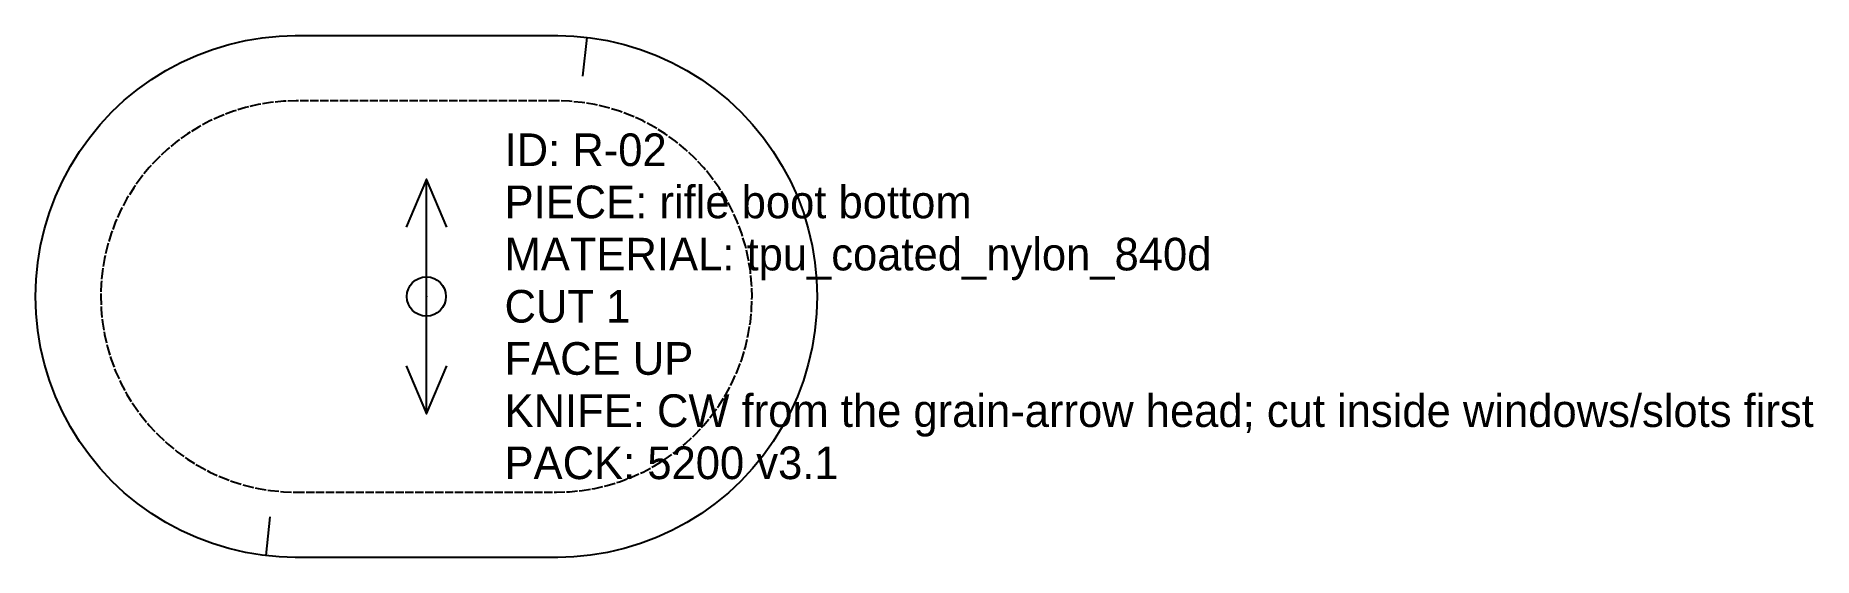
# Model space of a CAD drawing. Header units: millimetres. Extents: x 0 to 273, y 0 to 80.
import ezdxf

# ---------------------------------------------------------------- set-up
doc = ezdxf.new("R2010")
doc.units = ezdxf.units.MM
doc.linetypes.add('DASHED', pattern=[1.524, 1.27, -0.254])
for name, color, linetype in [('CUT', 7, 'Continuous'), ('DRILL', 4, 'Continuous'), ('GRAIN', 5, 'Continuous'), ('NOTCH', 1, 'Continuous'), ('SEW', 3, 'Continuous'), ('TEXT', 2, 'Continuous')]:
    doc.layers.add(name, color=color, linetype=linetype)

# ---------------------------------------------------------------- blocks, each defined once
blk = doc.blocks.new('R-02_0')
at = {"layer": 'CUT'}
blk.add_lwpolyline([(-10.01, 30), (-9.92, 32.62), (-9.66, 35.22), (-9.24, 37.8), (-8.64, 40.35), (-7.88, 42.86), (-6.96, 45.31), (-5.88, 47.69), (-4.65, 50), (-3.26, 52.23), (-1.74, 54.35), (-0.08, 56.38), (1.71, 58.29), (3.62, 60.08), (5.65, 61.74), (7.77, 63.26), (10, 64.65), (12.31, 65.88), (14.69, 66.96), (17.14, 67.88), (19.65, 68.64), (22.2, 69.24), (24.78, 69.66), (27.38, 69.92), (29.84, 70), (70.16, 70), (72.62, 69.92), (75.22, 69.66), (77.8, 69.24), (80.35, 68.64), (82.86, 67.88), (85.31, 66.96), (87.69, 65.88), (90, 64.65), (92.23, 63.26), (94.35, 61.74), (96.38, 60.08), (98.29, 58.29), (100.08, 56.38), (101.74, 54.35), (103.26, 52.23), (104.65, 50), (105.88, 47.69), (106.96, 45.31), (107.88, 42.86), (108.64, 40.35), (109.24, 37.8), (109.66, 35.22), (109.92, 32.62), (110.01, 30), (109.92, 27.38), (109.66, 24.78), (109.24, 22.2), (108.64, 19.65), (107.88, 17.14), (106.96, 14.69), (105.88, 12.31), (104.65, 10), (103.26, 7.77), (101.74, 5.65), (100.08, 3.62), (98.29, 1.71), (96.38, -0.08), (94.35, -1.74), (92.23, -3.26), (90, -4.65), (87.69, -5.88), (85.31, -6.96), (82.86, -7.88), (80.35, -8.64), (77.8, -9.24), (75.22, -9.66), (72.62, -9.92), (70.16, -10), (29.84, -10), (27.38, -9.92), (24.78, -9.66), (22.2, -9.24), (19.65, -8.64), (17.14, -7.88), (14.69, -6.96), (12.31, -5.88), (10, -4.65), (7.77, -3.26), (5.65, -1.74), (3.62, -0.08), (1.71, 1.71), (-0.08, 3.62), (-1.74, 5.65), (-3.26, 7.77), (-4.65, 10), (-5.88, 12.31), (-6.96, 14.69), (-7.88, 17.14), (-8.64, 19.65), (-9.24, 22.2), (-9.66, 24.78), (-9.92, 27.38)], close=True, dxfattribs=at)
at = {"layer": 'DRILL'}
blk.add_circle((50, 30), 3, dxfattribs=at)
blk.add_point((50, 30), dxfattribs=at)
at = {"layer": 'GRAIN'}
for points in [[(53.12, 40.63), (50, 48), (46.88, 40.63)], [(50, 12), (50, 48)], [(46.88, 19.37), (50, 12), (53.12, 19.37)]]:
    blk.add_lwpolyline(points, dxfattribs=at)
at = {"layer": 'NOTCH'}
for points in [[(74.61, 69.72), (73.98, 63.76)], [(74.61, 69.72), (73.98, 63.76)], [(25.39, -9.72), (26.02, -3.76)]]:
    blk.add_lwpolyline(points, dxfattribs=at)
at = {"layer": 'SEW', "linetype": 'DASHED'}
blk.add_lwpolyline([(0, 30), (0.06, 28.04), (0.26, 26.08), (0.58, 24.15), (1.02, 22.24), (1.59, 20.36), (2.28, 18.52), (3.09, 16.73), (4.02, 15), (5.06, 13.33), (6.2, 11.74), (7.44, 10.22), (8.79, 8.79), (10.22, 7.44), (11.74, 6.2), (13.33, 5.06), (15, 4.02), (16.73, 3.09), (18.52, 2.28), (20.36, 1.59), (22.24, 1.02), (24.15, 0.58), (26.08, 0.26), (28.04, 0.06), (30, 0), (70, 0), (71.96, 0.06), (73.92, 0.26), (75.85, 0.58), (77.76, 1.02), (79.64, 1.59), (81.48, 2.28), (83.27, 3.09), (85, 4.02), (86.67, 5.06), (88.26, 6.2), (89.78, 7.44), (91.21, 8.79), (92.56, 10.22), (93.8, 11.74), (94.94, 13.33), (95.98, 15), (96.91, 16.73), (97.72, 18.52), (98.41, 20.36), (98.98, 22.24), (99.42, 24.15), (99.74, 26.08), (99.94, 28.04), (100, 30), (99.94, 31.96), (99.74, 33.92), (99.42, 35.85), (98.98, 37.76), (98.41, 39.64), (97.72, 41.48), (96.91, 43.27), (95.98, 45), (94.94, 46.67), (93.8, 48.26), (92.56, 49.78), (91.21, 51.21), (89.78, 52.56), (88.26, 53.8), (86.67, 54.94), (85, 55.98), (83.27, 56.91), (81.48, 57.72), (79.64, 58.41), (77.76, 58.98), (75.85, 59.42), (73.92, 59.74), (71.96, 59.94), (70, 60), (30, 60), (28.04, 59.94), (26.08, 59.74), (24.15, 59.42), (22.24, 58.98), (20.36, 58.41), (18.52, 57.72), (16.73, 56.91), (15, 55.98), (13.33, 54.94), (11.74, 53.8), (10.22, 52.56), (8.79, 51.21), (7.44, 49.78), (6.2, 48.26), (5.06, 46.67), (4.02, 45), (3.09, 43.27), (2.28, 41.48), (1.59, 39.64), (1.02, 37.76), (0.58, 35.85), (0.26, 33.92), (0.06, 31.96)], close=True, dxfattribs=at)
at = {"layer": 'TEXT'}
for s, p in [('ID: R-02', (62, 50)), ('PIECE: rifle boot bottom', (62, 42)), ('MATERIAL: tpu_coated_nylon_840d', (62, 34)), ('CUT 1', (62, 26)), ('FACE UP', (62, 18)), ('KNIFE: CW from the grain-arrow head; cut inside windows/slots first', (62, 10)), ('PACK: 5200 v3.1', (62, 2))]:
    blk.add_text(s, height=5, dxfattribs=at).set_placement(p)

msp = doc.modelspace()

# ---------------------------------------------------------------- block references
at = {"layer": 'CUT'}
msp.add_blockref('R-02_0', (10.01, 10), dxfattribs=at)

doc.saveas('drawing.dxf')
